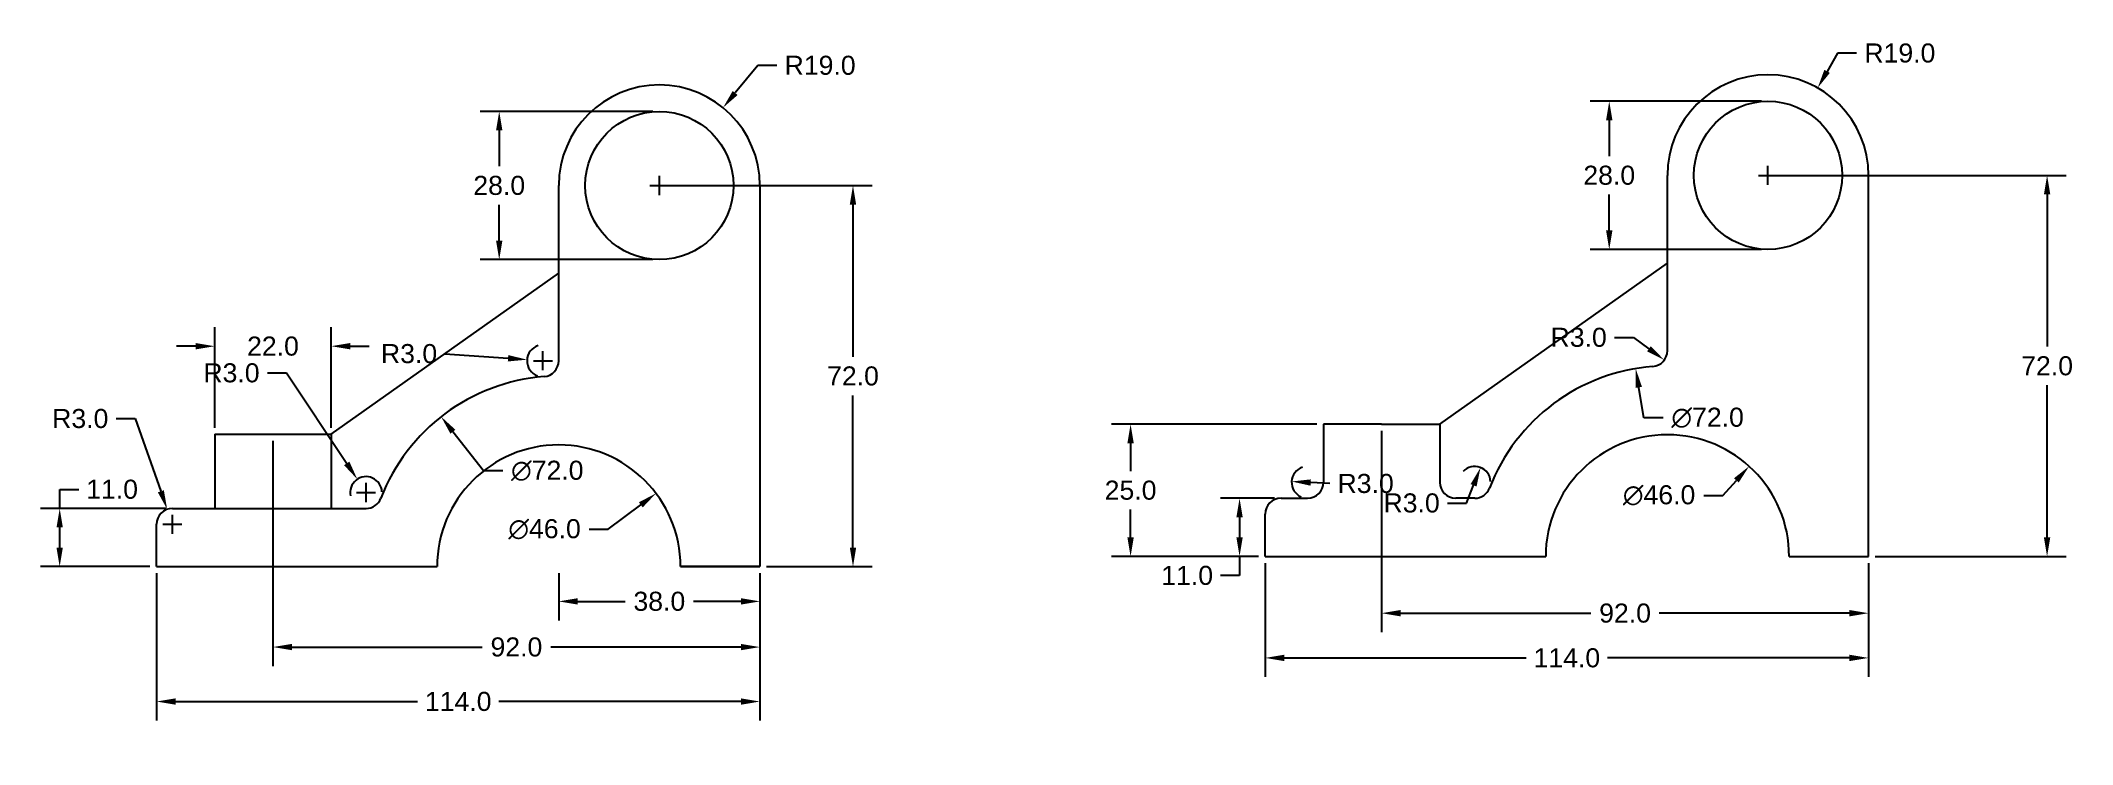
# Model space of a CAD drawing. Header units: inches. Extents: x 58 to 442, y 38 to 171.
import ezdxf

# ---------------------------------------------------------------- set-up
doc = ezdxf.new("R2010")
doc.units = ezdxf.units.IN
doc.header["$MEASUREMENT"] = 0
doc.layers.add('daimantion', color=50, linetype='Continuous')
doc.styles.get("Standard").update_dxf_attribs({"font": 'arial.ttf'})
doc.dimstyles.get("Standard").update_dxf_attribs({"dimscale": 20, "dimtxt": 0.18, "dimasz": 0.18, "dimexe": 0.18, "dimexo": 0.0625, "dimgap": 0.09, "dimtad": 0, "dimtih": 1, "dimtoh": 1, "dimdec": 1, "dimzin": 0, "dimdsep": 46, "dimtxsty": 'Standard', "dimcen": 0.09, "dimadec": 0, "dimazin": 0, "dimtfac": 1, "dimtdec": 1, "dimtofl": 0, "dimtmove": 0, "dimatfit": 3, "dimfxl": 1, "dimtolj": 1, "dimtzin": 0, "dimarcsym": 0})

# ---------------------------------------------------------------- blocks, each defined once
blk = doc.blocks.new('*D2')
at = {"layer": 'daimantion', "color": 0, "lineweight": -2, "transparency": 16777216}
for p, q in [((173.32, 157.14), (140.72, 157.14)), ((144.32, 153.54), (144.32, 146.78)), ((144.32, 132.74), (144.32, 139.5)), ((173.32, 129.14), (140.72, 129.14))]:
    blk.add_line(p, q, dxfattribs=at)
at = {"layer": 'daimantion', "color": 0, "transparency": 16777216}
for points in [[(143.72, 153.54), (144.92, 153.54), (144.32, 157.14)], [(143.72, 132.74), (144.92, 132.74), (144.32, 129.14)]]:
    blk.add_solid(points, dxfattribs=at)
at = {"layer": 'Defpoints', "color": 0, "transparency": 16777216}
for p in [(174.57, 157.14), (144.32, 129.14), (174.57, 129.14)]:
    blk.add_point(p, dxfattribs=at)
at = {"layer": 'daimantion', "color": 0, "transparency": 16777216, "insert": (144.32, 143.14), "char_height": 3.6, "attachment_point": 5}
blk.add_mtext('\\A1;28.0', dxfattribs=at)
blk = doc.blocks.new('*D3')
at = {"layer": 'daimantion', "color": 0, "lineweight": -2, "transparency": 16777216}
for p, q in [((79.57, 69.89), (79.57, 42.05)), ((193.57, 69.89), (193.57, 42.05)), ((83.17, 45.65), (128.87, 45.65)), ((189.97, 45.65), (144.27, 45.65))]:
    blk.add_line(p, q, dxfattribs=at)
at = {"layer": 'daimantion', "color": 0, "transparency": 16777216}
for points in [[(83.17, 46.25), (83.17, 45.05), (79.57, 45.65)], [(189.97, 46.25), (189.97, 45.05), (193.57, 45.65)]]:
    blk.add_solid(points, dxfattribs=at)
at = {"layer": 'Defpoints', "color": 0, "transparency": 16777216}
for p in [(79.57, 71.14), (193.57, 71.14), (193.57, 45.65)]:
    blk.add_point(p, dxfattribs=at)
at = {"layer": 'daimantion', "color": 0, "transparency": 16777216, "insert": (136.57, 45.65), "char_height": 3.6, "attachment_point": 5}
blk.add_mtext('\\A1;114.0', dxfattribs=at)
blk = doc.blocks.new('*D4')
at = {"layer": 'daimantion', "color": 0, "lineweight": -2, "transparency": 16777216}
for p, q in [((155.57, 69.89), (155.57, 60.97)), ((193.57, 69.89), (193.57, 60.97)), ((159.17, 64.57), (168.1, 64.57)), ((189.97, 64.57), (181.04, 64.57))]:
    blk.add_line(p, q, dxfattribs=at)
at = {"layer": 'daimantion', "color": 0, "transparency": 16777216}
for points in [[(159.17, 65.17), (159.17, 63.97), (155.57, 64.57)], [(189.97, 65.17), (189.97, 63.97), (193.57, 64.57)]]:
    blk.add_solid(points, dxfattribs=at)
at = {"layer": 'Defpoints', "color": 0, "transparency": 16777216}
for p in [(155.57, 71.14), (193.57, 71.14), (155.57, 64.57)]:
    blk.add_point(p, dxfattribs=at)
at = {"layer": 'daimantion', "color": 0, "transparency": 16777216, "insert": (174.57, 64.57), "char_height": 3.6, "attachment_point": 5}
blk.add_mtext('\\A1;38.0', dxfattribs=at)
blk = doc.blocks.new('*D6')
at = {"color": 0, "lineweight": -2, "transparency": 16777216}
for p, q in [((101.57, 94.89), (101.57, 52.34)), ((193.57, 69.89), (193.57, 52.34)), ((105.17, 55.94), (141.1, 55.94)), ((189.97, 55.94), (154.04, 55.94))]:
    blk.add_line(p, q, dxfattribs=at)
at = {"color": 0, "transparency": 16777216}
for points in [[(105.17, 56.54), (105.17, 55.34), (101.57, 55.94)], [(189.97, 56.54), (189.97, 55.34), (193.57, 55.94)]]:
    blk.add_solid(points, dxfattribs=at)
at = {"layer": 'Defpoints', "color": 0, "transparency": 16777216}
for p in [(101.57, 96.14), (193.57, 71.14), (193.57, 55.94)]:
    blk.add_point(p, dxfattribs=at)
at = {"color": 0, "transparency": 16777216, "insert": (147.57, 55.94), "char_height": 3.6, "attachment_point": 5}
blk.add_mtext('\\A1;92.0', dxfattribs=at)
blk = doc.blocks.new('*D7')
at = {"layer": 'daimantion', "color": 0, "lineweight": -2, "transparency": 16777216}
for p, q in [((61.27, 82.14), (61.27, 85.74)), ((61.27, 85.74), (64.87, 85.74)), ((81.32, 82.14), (57.67, 82.14)), ((61.27, 74.74), (61.27, 78.54)), ((78.32, 71.14), (57.67, 71.14))]:
    blk.add_line(p, q, dxfattribs=at)
at = {"layer": 'daimantion', "color": 0, "transparency": 16777216}
for points in [[(60.67, 78.54), (61.87, 78.54), (61.27, 82.14)], [(60.67, 74.74), (61.87, 74.74), (61.27, 71.14)]]:
    blk.add_solid(points, dxfattribs=at)
at = {"layer": 'Defpoints', "color": 0, "transparency": 16777216}
for p in [(61.27, 82.14), (82.57, 82.14), (79.57, 71.14)]:
    blk.add_point(p, dxfattribs=at)
at = {"layer": 'daimantion', "color": 0, "transparency": 16777216, "insert": (71.17, 85.74), "char_height": 3.6, "attachment_point": 5}
blk.add_mtext('\\A1;11.0', dxfattribs=at)
blk = doc.blocks.new('*D8')
at = {"layer": 'daimantion', "color": 0, "lineweight": -2, "transparency": 16777216}
for p, q in [((71.96, 99.1), (75.56, 99.1)), ((75.56, 99.1), (80.38, 85.37)), ((82.57, 77.34), (82.57, 80.94)), ((80.77, 79.14), (84.37, 79.14))]:
    blk.add_line(p, q, dxfattribs=at)
at = {"layer": 'daimantion', "color": 0, "transparency": 16777216}
blk.add_solid([(80.95, 85.57), (79.82, 85.17), (81.58, 81.97)], dxfattribs=at)
at = {"layer": 'Defpoints', "color": 0, "transparency": 16777216}
for p in [(81.58, 81.97), (82.57, 79.14)]:
    blk.add_point(p, dxfattribs=at)
at = {"layer": 'daimantion', "color": 0, "transparency": 16777216, "insert": (65.16, 99.1), "char_height": 3.6, "attachment_point": 5}
blk.add_mtext('\\A1;R3.0', dxfattribs=at)
blk = doc.blocks.new('*D9')
at = {"layer": 'daimantion', "color": 0, "lineweight": -2, "transparency": 16777216}
for p, q in [((100.53, 107.73), (104.13, 107.73)), ((104.13, 107.73), (115.51, 90.64)), ((117.37, 85.14), (120.97, 85.14)), ((119.17, 83.34), (119.17, 86.94))]:
    blk.add_line(p, q, dxfattribs=at)
blk.add_arc((119.17, 85.14), 3, 2.836, 192.4144, dxfattribs=at)
at = {"layer": 'daimantion', "color": 0, "transparency": 16777216}
blk.add_solid([(116.01, 90.97), (115.01, 90.3), (117.51, 87.64)], dxfattribs=at)
at = {"layer": 'Defpoints', "color": 0, "transparency": 16777216}
for p in [(117.51, 87.64), (119.17, 85.14)]:
    blk.add_point(p, dxfattribs=at)
at = {"layer": 'daimantion', "color": 0, "transparency": 16777216, "insert": (93.73, 107.73), "char_height": 3.6, "attachment_point": 5}
blk.add_mtext('\\A1;R3.0', dxfattribs=at)
blk = doc.blocks.new('*D10')
at = {"layer": 'daimantion', "color": 0, "lineweight": -2, "transparency": 16777216}
for p, q in [((134.07, 111.36), (145.99, 110.5)), ((152.57, 108.23), (152.57, 111.83)), ((150.77, 110.03), (154.37, 110.03))]:
    blk.add_line(p, q, dxfattribs=at)
blk.add_arc((152.57, 110.03), 3, 107.1125, 250.5385, dxfattribs=at)
at = {"layer": 'daimantion', "color": 0, "transparency": 16777216}
blk.add_solid([(146.03, 111.1), (145.94, 109.9), (149.58, 110.24)], dxfattribs=at)
at = {"layer": 'Defpoints', "color": 0, "transparency": 16777216}
for p in [(149.58, 110.24), (152.57, 110.03)]:
    blk.add_point(p, dxfattribs=at)
at = {"layer": 'daimantion', "color": 0, "transparency": 16777216, "insert": (127.28, 111.36), "char_height": 3.6, "attachment_point": 5}
blk.add_mtext('\\A1;R3.0', dxfattribs=at)
blk = doc.blocks.new('*D12')
at = {"layer": 'daimantion', "color": 0, "lineweight": -2, "transparency": 16777216}
for p, q in [((164.92, 78.19), (171.07, 82.81)), ((161.32, 78.19), (164.92, 78.19))]:
    blk.add_line(p, q, dxfattribs=at)
at = {"layer": 'daimantion', "color": 0, "transparency": 16777216}
blk.add_solid([(170.71, 83.29), (171.43, 82.33), (173.94, 84.98)], dxfattribs=at)
at = {"layer": 'Defpoints', "color": 0, "transparency": 16777216}
for p in [(173.94, 84.98), (137.2, 57.31)]:
    blk.add_point(p, dxfattribs=at)
at = {"layer": 'daimantion', "color": 0, "transparency": 16777216, "insert": (152.89, 78.19), "char_height": 3.6, "attachment_point": 5}
blk.add_mtext('\\A1;∅46.0', dxfattribs=at)
blk = doc.blocks.new('*D13')
at = {"layer": 'daimantion', "color": 0, "lineweight": -2, "transparency": 16777216}
for p, q in [((141.37, 89.23), (135.56, 96.63)), ((144.97, 89.23), (141.37, 89.23))]:
    blk.add_line(p, q, dxfattribs=at)
at = {"layer": 'daimantion', "color": 0, "transparency": 16777216}
blk.add_solid([(136.04, 97), (135.09, 96.26), (133.34, 99.46)], dxfattribs=at)
at = {"layer": 'Defpoints', "color": 0, "transparency": 16777216}
for p in [(133.34, 99.46), (177.8, 42.83)]:
    blk.add_point(p, dxfattribs=at)
at = {"layer": 'daimantion', "color": 0, "transparency": 16777216, "insert": (153.4, 89.23), "char_height": 3.6, "attachment_point": 5}
blk.add_mtext('\\A1;∅72.0', dxfattribs=at)
blk = doc.blocks.new('*D14')
at = {"layer": 'daimantion', "color": 0, "lineweight": -2, "transparency": 16777216}
for p, q in [((193.16, 165.83), (188.89, 160.62)), ((196.76, 165.83), (193.16, 165.83)), ((172.77, 143.14), (176.37, 143.14)), ((174.57, 141.34), (174.57, 144.94))]:
    blk.add_line(p, q, dxfattribs=at)
at = {"layer": 'daimantion', "color": 0, "transparency": 16777216}
blk.add_solid([(188.43, 161), (189.36, 160.24), (186.61, 157.84)], dxfattribs=at)
at = {"layer": 'Defpoints', "color": 0, "transparency": 16777216}
for p in [(186.61, 157.84), (174.57, 143.14)]:
    blk.add_point(p, dxfattribs=at)
at = {"layer": 'daimantion', "color": 0, "transparency": 16777216, "insert": (204.95, 165.83), "char_height": 3.6, "attachment_point": 5}
blk.add_mtext('\\A1;R19.0', dxfattribs=at)
blk = doc.blocks.new('*D16')
at = {"layer": 'daimantion', "color": 0, "lineweight": -2, "transparency": 16777216}
for p, q in [((175.82, 143.14), (214.76, 143.14)), ((211.16, 139.54), (211.16, 110.78)), ((211.16, 74.74), (211.16, 103.5)), ((194.82, 71.14), (214.76, 71.14))]:
    blk.add_line(p, q, dxfattribs=at)
at = {"layer": 'daimantion', "color": 0, "transparency": 16777216}
for points in [[(210.56, 139.54), (211.76, 139.54), (211.16, 143.14)], [(210.56, 74.74), (211.76, 74.74), (211.16, 71.14)]]:
    blk.add_solid(points, dxfattribs=at)
at = {"layer": 'Defpoints', "color": 0, "transparency": 16777216}
for p in [(174.57, 143.14), (193.57, 71.14), (211.16, 71.14)]:
    blk.add_point(p, dxfattribs=at)
at = {"layer": 'daimantion', "color": 0, "transparency": 16777216, "insert": (211.16, 107.14), "char_height": 3.6, "attachment_point": 5}
blk.add_mtext('\\A1;72.0', dxfattribs=at)
blk = doc.blocks.new('*D18')
at = {"layer": 'daimantion', "color": 0, "lineweight": -2, "transparency": 16777216}
for p, q in [((90.57, 97.39), (90.57, 116.38)), ((112.57, 97.39), (112.57, 116.38)), ((86.97, 112.78), (83.37, 112.78)), ((116.17, 112.78), (119.77, 112.78))]:
    blk.add_line(p, q, dxfattribs=at)
at = {"layer": 'daimantion', "color": 0, "transparency": 16777216}
for points in [[(86.97, 113.38), (86.97, 112.18), (90.57, 112.78)], [(116.17, 113.38), (116.17, 112.18), (112.57, 112.78)]]:
    blk.add_solid(points, dxfattribs=at)
at = {"layer": 'Defpoints', "color": 0, "transparency": 16777216}
for p in [(112.57, 112.78), (90.57, 96.14), (112.57, 96.14)]:
    blk.add_point(p, dxfattribs=at)
at = {"layer": 'daimantion', "color": 0, "transparency": 16777216, "insert": (101.57, 112.78), "char_height": 3.6, "attachment_point": 5}
blk.add_mtext('\\A1;22.0', dxfattribs=at)
blk = doc.blocks.new('*D19')
at = {"layer": 'daimantion', "color": 0, "lineweight": -2, "transparency": 16777216}
for p, q in [((289.04, 71.81), (289.04, 50.29)), ((403.04, 71.81), (403.04, 50.29)), ((292.64, 53.89), (338.34, 53.89)), ((399.44, 53.89), (353.74, 53.89))]:
    blk.add_line(p, q, dxfattribs=at)
at = {"layer": 'daimantion', "color": 0, "transparency": 16777216}
for points in [[(292.64, 54.49), (292.64, 53.29), (289.04, 53.89)], [(399.44, 54.49), (399.44, 53.29), (403.04, 53.89)]]:
    blk.add_solid(points, dxfattribs=at)
at = {"layer": 'Defpoints', "color": 0, "transparency": 16777216}
for p in [(289.04, 73.06), (403.04, 73.06), (403.04, 53.89)]:
    blk.add_point(p, dxfattribs=at)
at = {"layer": 'daimantion', "color": 0, "transparency": 16777216, "insert": (346.04, 53.89), "char_height": 3.6, "attachment_point": 5}
blk.add_mtext('\\A1;114.0', dxfattribs=at)
blk = doc.blocks.new('*D20')
at = {"layer": 'daimantion', "color": 0, "lineweight": -2, "transparency": 16777216}
for p, q in [((311.04, 96.81), (311.04, 58.74)), ((403.04, 71.81), (403.04, 58.74)), ((314.64, 62.34), (350.57, 62.34)), ((399.44, 62.34), (363.51, 62.34))]:
    blk.add_line(p, q, dxfattribs=at)
at = {"layer": 'daimantion', "color": 0, "transparency": 16777216}
for points in [[(314.64, 62.94), (314.64, 61.74), (311.04, 62.34)], [(399.44, 62.94), (399.44, 61.74), (403.04, 62.34)]]:
    blk.add_solid(points, dxfattribs=at)
at = {"layer": 'Defpoints', "color": 0, "transparency": 16777216}
for p in [(311.04, 98.06), (403.04, 73.06), (403.04, 62.34)]:
    blk.add_point(p, dxfattribs=at)
at = {"layer": 'daimantion', "color": 0, "transparency": 16777216, "insert": (357.04, 62.34), "char_height": 3.6, "attachment_point": 5}
blk.add_mtext('\\A1;92.0', dxfattribs=at)
blk = doc.blocks.new('*D21')
at = {"layer": 'daimantion', "color": 0, "lineweight": -2, "transparency": 16777216}
for p, q in [((290.79, 84.06), (280.6, 84.06)), ((284.2, 80.46), (284.2, 76.66)), ((287.79, 73.06), (280.6, 73.06)), ((284.2, 73.06), (284.2, 69.46)), ((284.2, 69.46), (280.6, 69.46))]:
    blk.add_line(p, q, dxfattribs=at)
at = {"layer": 'daimantion', "color": 0, "transparency": 16777216}
for points in [[(283.6, 80.46), (284.8, 80.46), (284.2, 84.06)], [(283.6, 76.66), (284.8, 76.66), (284.2, 73.06)]]:
    blk.add_solid(points, dxfattribs=at)
at = {"layer": 'Defpoints', "color": 0, "transparency": 16777216}
for p in [(292.04, 84.06), (284.2, 73.06), (289.04, 73.06)]:
    blk.add_point(p, dxfattribs=at)
at = {"layer": 'daimantion', "color": 0, "transparency": 16777216, "insert": (274.3, 69.46), "char_height": 3.6, "attachment_point": 5}
blk.add_mtext('\\A1;11.0', dxfattribs=at)
blk = doc.blocks.new('*D22')
at = {"layer": 'daimantion', "color": 0, "lineweight": -2, "transparency": 16777216}
for p, q in [((298.79, 98.06), (260.01, 98.06)), ((263.61, 94.46), (263.61, 89.2)), ((263.61, 76.66), (263.61, 81.92)), ((287.79, 73.06), (260.01, 73.06))]:
    blk.add_line(p, q, dxfattribs=at)
at = {"layer": 'daimantion', "color": 0, "transparency": 16777216}
for points in [[(263.01, 94.46), (264.21, 94.46), (263.61, 98.06)], [(263.01, 76.66), (264.21, 76.66), (263.61, 73.06)]]:
    blk.add_solid(points, dxfattribs=at)
at = {"layer": 'Defpoints', "color": 0, "transparency": 16777216}
for p in [(300.04, 98.06), (263.61, 73.06), (289.04, 73.06)]:
    blk.add_point(p, dxfattribs=at)
at = {"layer": 'daimantion', "color": 0, "transparency": 16777216, "insert": (263.61, 85.56), "char_height": 3.6, "attachment_point": 5}
blk.add_mtext('\\A1;25.0', dxfattribs=at)
blk = doc.blocks.new('*D23')
at = {"layer": 'daimantion', "color": 0, "lineweight": -2, "transparency": 16777216}
for p, q in [((385.29, 145.06), (440.38, 145.06)), ((436.78, 141.46), (436.78, 112.7)), ((436.78, 76.66), (436.78, 105.42)), ((404.29, 73.06), (440.38, 73.06))]:
    blk.add_line(p, q, dxfattribs=at)
at = {"layer": 'daimantion', "color": 0, "transparency": 16777216}
for points in [[(436.18, 141.46), (437.38, 141.46), (436.78, 145.06)], [(436.18, 76.66), (437.38, 76.66), (436.78, 73.06)]]:
    blk.add_solid(points, dxfattribs=at)
at = {"layer": 'Defpoints', "color": 0, "transparency": 16777216}
for p in [(384.04, 145.06), (403.04, 73.06), (436.78, 73.06)]:
    blk.add_point(p, dxfattribs=at)
at = {"layer": 'daimantion', "color": 0, "transparency": 16777216, "insert": (436.78, 109.06), "char_height": 3.6, "attachment_point": 5}
blk.add_mtext('\\A1;72.0', dxfattribs=at)
blk = doc.blocks.new('*D24')
at = {"layer": 'daimantion', "color": 0, "lineweight": -2, "transparency": 16777216}
for p, q in [((382.79, 159.06), (350.45, 159.06)), ((354.05, 155.46), (354.05, 148.7)), ((354.05, 134.66), (354.05, 141.42)), ((382.79, 131.06), (350.45, 131.06))]:
    blk.add_line(p, q, dxfattribs=at)
at = {"layer": 'daimantion', "color": 0, "transparency": 16777216}
for points in [[(353.45, 155.46), (354.65, 155.46), (354.05, 159.06)], [(353.45, 134.66), (354.65, 134.66), (354.05, 131.06)]]:
    blk.add_solid(points, dxfattribs=at)
at = {"layer": 'Defpoints', "color": 0, "transparency": 16777216}
for p in [(384.04, 159.06), (354.05, 131.06), (384.04, 131.06)]:
    blk.add_point(p, dxfattribs=at)
at = {"layer": 'daimantion', "color": 0, "transparency": 16777216, "insert": (354.05, 145.06), "char_height": 3.6, "attachment_point": 5}
blk.add_mtext('\\A1;28.0', dxfattribs=at)
blk = doc.blocks.new('*D25')
at = {"layer": 'daimantion', "color": 0, "lineweight": -2, "transparency": 16777216}
for p, q in [((397.17, 168.15), (395.21, 164.7)), ((400.77, 168.15), (397.17, 168.15)), ((384.04, 143.26), (384.04, 146.86)), ((382.24, 145.06), (385.84, 145.06))]:
    blk.add_line(p, q, dxfattribs=at)
at = {"layer": 'daimantion', "color": 0, "transparency": 16777216}
blk.add_solid([(394.69, 165), (395.73, 164.41), (393.43, 161.58)], dxfattribs=at)
at = {"layer": 'Defpoints', "color": 0, "transparency": 16777216}
for p in [(393.43, 161.58), (384.04, 145.06)]:
    blk.add_point(p, dxfattribs=at)
at = {"layer": 'daimantion', "color": 0, "transparency": 16777216, "insert": (408.96, 168.15), "char_height": 3.6, "attachment_point": 5}
blk.add_mtext('\\A1;R19.0', dxfattribs=at)
blk = doc.blocks.new('*D26')
at = {"layer": 'daimantion', "color": 0, "lineweight": -2, "transparency": 16777216}
for p, q in [((371.9, 84.6), (375.5, 84.6)), ((375.5, 84.6), (378.07, 87.43))]:
    blk.add_line(p, q, dxfattribs=at)
at = {"layer": 'daimantion', "color": 0, "transparency": 16777216}
blk.add_solid([(377.62, 87.83), (378.51, 87.03), (380.48, 90.1)], dxfattribs=at)
at = {"layer": 'Defpoints', "color": 0, "transparency": 16777216}
for p in [(380.48, 90.1), (349.59, 56.02)]:
    blk.add_point(p, dxfattribs=at)
at = {"layer": 'daimantion', "color": 0, "transparency": 16777216, "insert": (363.47, 84.6), "char_height": 3.6, "attachment_point": 5}
blk.add_mtext('\\A1;∅46.0', dxfattribs=at)
blk = doc.blocks.new('*D27')
at = {"layer": 'daimantion', "color": 0, "lineweight": -2, "transparency": 16777216}
for p, q in [((360.61, 99.25), (359.64, 105.01)), ((364.21, 99.25), (360.61, 99.25))]:
    blk.add_line(p, q, dxfattribs=at)
at = {"layer": 'daimantion', "color": 0, "transparency": 16777216}
blk.add_solid([(360.23, 105.11), (359.05, 104.91), (359.04, 108.56)], dxfattribs=at)
at = {"layer": 'Defpoints', "color": 0, "transparency": 16777216}
for p in [(359.04, 108.56), (371.03, 37.56)]:
    blk.add_point(p, dxfattribs=at)
at = {"layer": 'daimantion', "color": 0, "transparency": 16777216, "insert": (372.64, 99.25), "char_height": 3.6, "attachment_point": 5}
blk.add_mtext('\\A1;∅72.0', dxfattribs=at)
blk = doc.blocks.new('*D28')
at = {"layer": 'daimantion', "color": 0, "lineweight": -2, "transparency": 16777216}
for p, q in [((355.06, 114.44), (358.66, 114.44)), ((358.66, 114.44), (361.56, 112.3))]:
    blk.add_line(p, q, dxfattribs=at)
at = {"layer": 'daimantion', "color": 0, "transparency": 16777216}
blk.add_solid([(361.91, 112.78), (361.2, 111.82), (364.45, 110.16)], dxfattribs=at)
at = {"layer": 'Defpoints', "color": 0, "transparency": 16777216}
for p in [(362.04, 111.94), (364.45, 110.16)]:
    blk.add_point(p, dxfattribs=at)
at = {"layer": 'daimantion', "color": 0, "transparency": 16777216, "insert": (348.27, 114.44), "char_height": 3.6, "attachment_point": 5}
blk.add_mtext('\\A1;R3.0', dxfattribs=at)
blk = doc.blocks.new('*D29')
at = {"layer": 'daimantion', "color": 0, "lineweight": -2, "transparency": 16777216}
blk.add_line((301.23, 86.83), (297.64, 87.03), dxfattribs=at)
blk.add_arc((297.04, 87.06), 3, 108.1163, 246.1268, dxfattribs=at)
at = {"layer": 'daimantion', "color": 0, "transparency": 16777216}
blk.add_solid([(297.67, 87.62), (297.6, 86.43), (294.04, 87.22)], dxfattribs=at)
at = {"layer": 'Defpoints', "color": 0, "transparency": 16777216}
for p in [(294.04, 87.22), (297.04, 87.06)]:
    blk.add_point(p, dxfattribs=at)
at = {"layer": 'daimantion', "color": 0, "transparency": 16777216, "insert": (308.02, 86.83), "char_height": 3.6, "attachment_point": 5}
blk.add_mtext('\\A1;R3.0', dxfattribs=at)
blk = doc.blocks.new('*D30')
at = {"layer": 'daimantion', "color": 0, "lineweight": -2, "transparency": 16777216}
for p, q in [((327.1, 83.15), (328.42, 86.5)), ((323.5, 83.15), (327.1, 83.15))]:
    blk.add_line(p, q, dxfattribs=at)
blk.add_arc((328.64, 87.06), 3, 2.836, 137.3264, dxfattribs=at)
at = {"layer": 'daimantion', "color": 0, "transparency": 16777216}
blk.add_solid([(327.86, 86.72), (328.98, 86.28), (329.73, 89.85)], dxfattribs=at)
at = {"layer": 'Defpoints', "color": 0, "transparency": 16777216}
for p in [(329.73, 89.85), (328.64, 87.06)]:
    blk.add_point(p, dxfattribs=at)
at = {"layer": 'daimantion', "color": 0, "transparency": 16777216, "insert": (316.71, 83.15), "char_height": 3.6, "attachment_point": 5}
blk.add_mtext('\\A1;R3.0', dxfattribs=at)

msp = doc.modelspace()

# ---------------------------------------------------------------- linework, layer by layer
for p, q in [((155.57, 110.03), (155.57, 143.14)), ((193.57, 143.14), (193.57, 71.14)), ((365.04, 111.94), (365.04, 145.06)), ((403.04, 73.06), (403.04, 145.06)), ((322.04, 98.06), (365.04, 128.5)), ((112.57, 96.14), (155.57, 126.58)), ((90.57, 96.14), (90.57, 82.14)), ((90.57, 96.14), (112.57, 96.14)), ((112.57, 96.14), (112.57, 82.14)), ((311.04, 98.06), (300.04, 98.06)), ((300.04, 98.06), (300.04, 87.06)), ((311.04, 98.06), (322.04, 98.06)), ((322.04, 98.06), (322.04, 87.06)), ((82.57, 82.14), (119.17, 82.14)), ((289.04, 73.06), (289.04, 81.06)), ((292.04, 84.06), (297.04, 84.06)), ((328.64, 84.06), (325.04, 84.06)), ((79.57, 71.14), (79.57, 79.14)), ((289.04, 73.06), (342.04, 73.06)), ((388.04, 73.06), (403.04, 73.06)), ((79.57, 71.14), (132.57, 71.14)), ((193.57, 71.14), (178.57, 71.14)), ((178.57, 71.14), (193.57, 71.14))]:
    msp.add_line(p, q)
for centre in [(384.04, 145.06), (174.57, 143.14)]:
    msp.add_circle(centre, 14)
for centre, radius, start, end in [((174.57, 143.14), 19, 0, 180), ((384.04, 145.06), 19, 0, 180), ((362.04, 111.94), 3, 274.4117, 360), ((152.57, 110.03), 3, 274.4117, 360), ((365.04, 73.06), 36, 94.4117, 158.9628), ((155.57, 71.14), 36, 94.4117, 158.9628), ((365.04, 73.06), 23, 0, 180), ((155.57, 71.14), 23, 0, 180), ((297.04, 87.06), 3, 270, 0), ((325.04, 87.06), 3, 180, 270), ((328.64, 87.06), 3, 270, 338.9628), ((82.57, 79.14), 3, 90, 180), ((119.17, 85.14), 3, 270, 338.9628), ((292.04, 81.06), 3, 90, 180)]:
    msp.add_arc(centre, radius, start, end)

# ---------------------------------------------------------------- dimensions: what is measured, and where the dimension line sits
dim = msp.add_linear_dim(base=(193.57, 55.94), p1=(101.57, 96.14), p2=(193.57, 71.14), dimstyle='Standard')
dim.commit()
dim.dimension.update_dxf_attribs({"geometry": '*D6', "text_midpoint": (147.57, 55.94)})
at = {"layer": 'daimantion'}
for center, mpoint, picture, middle in [((384.04, 145.06), (393.43, 161.58), '*D25', (408.96, 168.15)), ((174.57, 143.14), (186.61, 157.84), '*D14', (204.95, 165.83)), ((362.04, 111.94), (364.45, 110.16), '*D28', (348.27, 114.44)), ((152.57, 110.03), (149.58, 110.24), '*D10', (134.07, 111.36)), ((119.17, 85.14), (117.51, 87.64), '*D9', (93.73, 107.73)), ((82.57, 79.14), (81.58, 81.97), '*D8', (65.16, 99.1)), ((297.04, 87.06), (294.04, 87.22), '*D29', (301.23, 86.83)), ((328.64, 87.06), (329.73, 89.85), '*D30', (316.71, 83.15))]:
    dim = msp.add_radius_dim(center=center, mpoint=mpoint, dimstyle='Standard', dxfattribs=at)
    dim.commit()
    dim.dimension.update_dxf_attribs({"geometry": picture, "text_midpoint": middle, "dimtype": 164})
for base, p1, p2, picture, middle in [((354.05, 131.06), (384.04, 159.06), (384.04, 131.06), '*D24', (354.05, 145.06)), ((144.32, 129.14), (174.57, 157.14), (174.57, 129.14), '*D2', (144.32, 143.14)), ((211.16, 71.14), (174.57, 143.14), (193.57, 71.14), '*D16', (211.16, 107.14)), ((436.78, 73.06), (384.04, 145.06), (403.04, 73.06), '*D23', (436.78, 109.06)), ((263.61, 73.06), (300.04, 98.06), (289.04, 73.06), '*D22', (263.61, 85.56)), ((61.27, 82.14), (79.57, 71.14), (82.57, 82.14), '*D7', (71.17, 85.74)), ((284.2, 73.06), (292.04, 84.06), (289.04, 73.06), '*D21', (274.3, 69.46))]:
    dim = msp.add_linear_dim(base=base, p1=p1, p2=p2, angle=90, dimstyle='Standard', dxfattribs=at)
    dim.commit()
    dim.dimension.update_dxf_attribs({"geometry": picture, "text_midpoint": middle})
for base, p1, p2, picture, middle in [((112.57, 112.78), (90.57, 96.14), (112.57, 96.14), '*D18', (101.57, 112.78)), ((403.04, 62.34), (311.04, 98.06), (403.04, 73.06), '*D20', (357.04, 62.34)), ((403.04, 53.89), (289.04, 73.06), (403.04, 73.06), '*D19', (346.04, 53.89)), ((193.57, 45.65), (79.57, 71.14), (193.57, 71.14), '*D3', (136.57, 45.65)), ((155.57, 64.57), (193.57, 71.14), (155.57, 71.14), '*D4', (174.57, 64.57))]:
    dim = msp.add_linear_dim(base=base, p1=p1, p2=p2, dimstyle='Standard', dxfattribs=at)
    dim.commit()
    dim.dimension.update_dxf_attribs({"geometry": picture, "text_midpoint": middle})
for p1, p2, picture, middle in [((371.03, 37.56), (359.04, 108.56), '*D27', (372.64, 99.25)), ((177.8, 42.83), (133.34, 99.46), '*D13', (153.4, 89.23)), ((349.59, 56.02), (380.48, 90.1), '*D26', (363.47, 84.6)), ((137.2, 57.31), (173.94, 84.98), '*D12', (152.89, 78.19))]:
    dim = msp.add_diameter_dim_2p(p1=p1, p2=p2, dimstyle='Standard', dxfattribs=at)
    dim.commit()
    dim.dimension.update_dxf_attribs({"geometry": picture, "text_midpoint": middle, "dimtype": 163})

doc.saveas('drawing.dxf')
